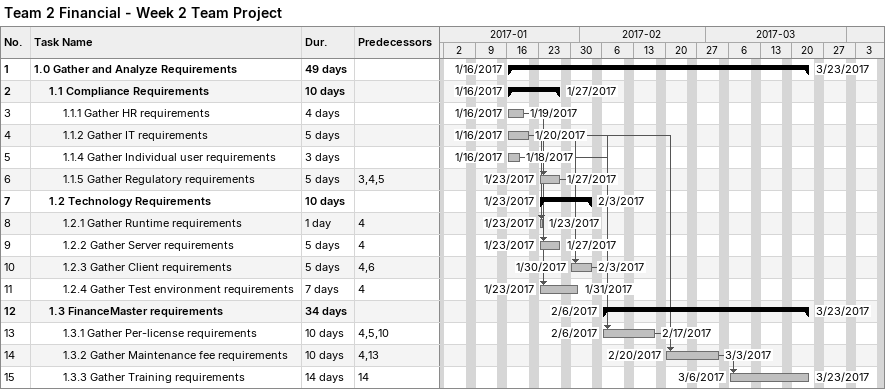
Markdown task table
Team 2 Financial - Week 2 Team Project

| ID | Level | Task | Duration | Start | Finish | Predecessors |
|---|---|---|---|---|---|---|
| 1 | 1 | **1.0 Gather and Analyze Requirements** | 49d | 2017-01-16 | 2017-03-23 |  |
| 2 | 2 | **1.1 Compliance Requirements** | 10d | 2017-01-16 | 2017-01-27 |  |
| 3 | 3 | 1.1.1 Gather HR requirements | 4d | 2017-01-16 | 2017-01-19 |  |
| 4 | 3 | 1.1.2 Gather IT requirements | 5d | 2017-01-16 | 2017-01-20 |  |
| 5 | 3 | 1.1.4 Gather Individual user requirements | 3d | 2017-01-16 | 2017-01-18 |  |
| 6 | 3 | 1.1.5 Gather Regulatory requirements | 5d | 2017-01-23 | 2017-01-27 | 3, 4, 5 |
| 7 | 2 | **1.2 Technology Requirements** | 10d | 2017-01-23 | 2017-02-03 |  |
| 8 | 3 | 1.2.1 Gather Runtime requirements | 1d | 2017-01-23 | 2017-01-23 | 4 |
| 9 | 3 | 1.2.2 Gather Server requirements | 5d | 2017-01-23 | 2017-01-27 | 4 |
| 10 | 3 | 1.2.3 Gather Client requirements | 5d | 2017-01-30 | 2017-02-03 | 4, 6 |
| 11 | 3 | 1.2.4 Gather Test environment requirements | 7d | 2017-01-23 | 2017-01-31 | 4 |
| 12 | 2 | **1.3 FinanceMaster requirements** | 34d | 2017-02-06 | 2017-03-23 |  |
| 13 | 3 | 1.3.1 Gather Per-license requirements | 10d | 2017-02-06 | 2017-02-17 | 4, 5, 10 |
| 14 | 3 | 1.3.2 Gather Maintenance fee requirements | 10d | 2017-02-20 | 2017-03-03 | 4, 13 |
| 15 | 3 | 1.3.3 Gather Training requirements | 14d | 2017-03-06 | 2017-03-23 | 14 |
